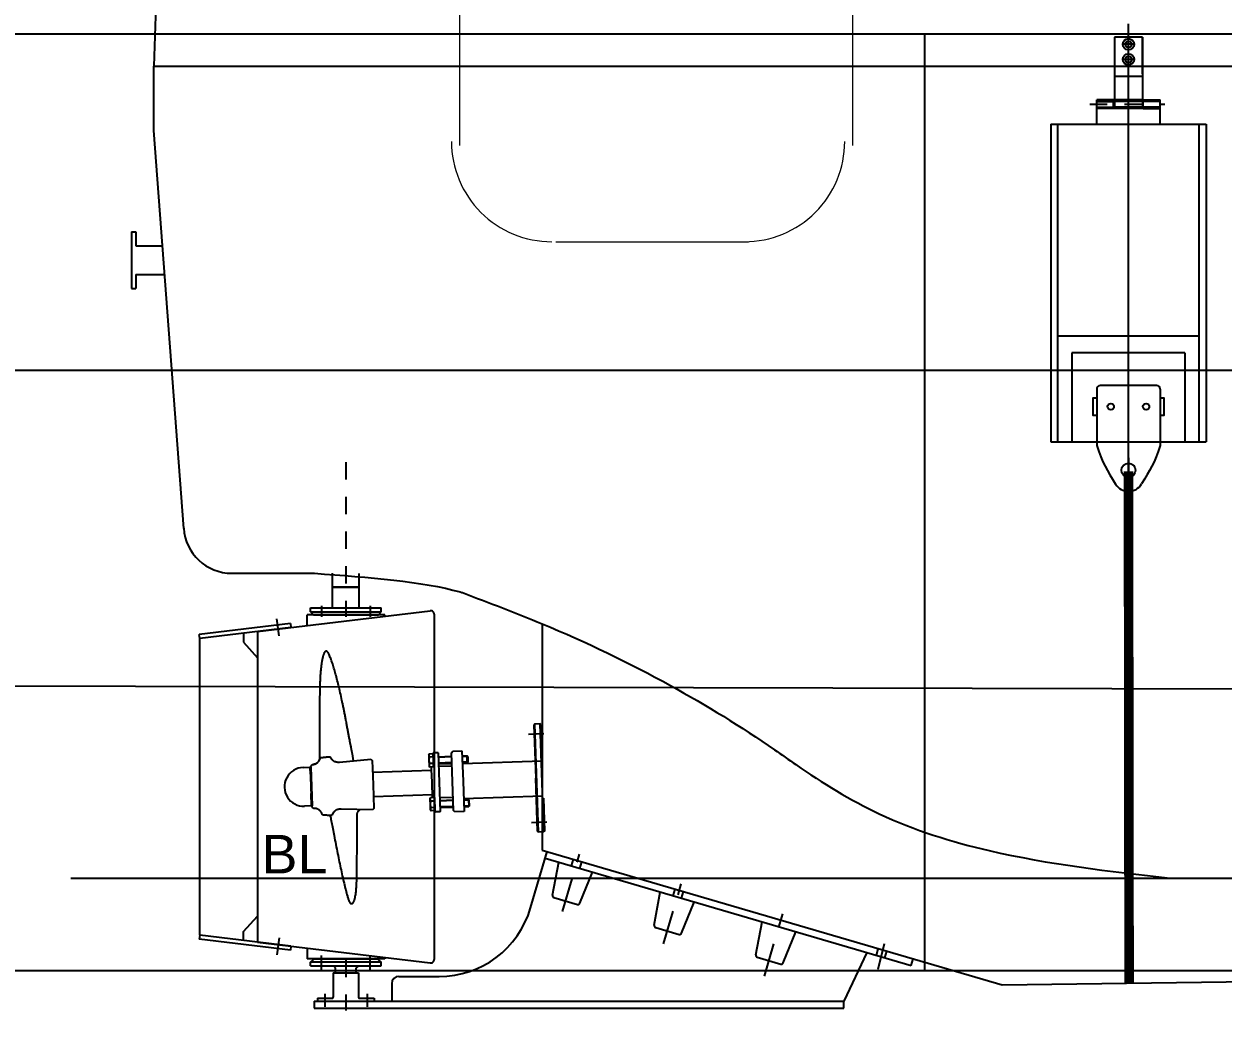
# Model space of a CAD drawing. Header units: millimetres. Extents: x -4 to 3776, y -4 to 4079.
# Drawn here: x 226.1 to 233.01, y 533.62 to 539.42 of the extents above; entities that cross this region are included whole.
import ezdxf
from ezdxf import colors
from ezdxf.entities.mleader import LeaderData, LeaderLine
from ezdxf.math import Vec2, Vec3

# ---------------------------------------------------------------- set-up
doc = ezdxf.new("R2010")
doc.units = ezdxf.units.MM
for name, pattern in [('ACAD_ISO02W100', [15, 12, -3]), ('ACAD_ISO04W100', [30, 24, -3, 0, -3]), ('CENTER', [2, 1.25, -0.25, 0.25, -0.25]), ('CENTER2', [1.125, 0.75, -0.125, 0.125, -0.125]), ('HIDDEN', [0.375, 0.25, -0.125])]:
    doc.linetypes.add(name, pattern=pattern)
for name, color, linetype in [('01-equipment', 3, 'Continuous'), ('03-input', 3, 'Continuous'), ('BK_kedu', 255, 'Continuous'), ('PDF_1', 7, 'Continuous')]:
    doc.layers.add(name, color=color, linetype=linetype)
doc.styles.get("Standard").update_dxf_attribs({"font": 'arial.ttf'})

# ---------------------------------------------------------------- blocks, each defined once
blk = doc.blocks.new('救生艇侧视')
at = {"layer": '03-input', "color": 0, "linetype": 'Continuous'}
for p, q in [((-2941.5, 1538.5), (-2950, 1277)), ((-1569.9, 237.9), (-1569.9, 1337)), ((-1589.9, 1318.2), (-1589.9, 1218.2)), ((-1549.9, 1318.2), (-1589.9, 1318.2)), ((-1549.9, 1266.3), (-1549.9, 1318.2)), ((-1549.9, 1318.2), (-1549.9, 1218.2)), ((-2950, 1277), (1150, 1277)), ((-2950, 1186.1), (-2950, 1277)), ((-2950, 1186.1), (-2950, 1277)), ((-1589.9, 1263.2), (-1549.9, 1263.2)), ((-1590.9, 1229.3), (-1614.9, 1229.3)), ((-1548.9, 1229.3), (-1614.9, 1229.3)), ((-1614.9, 1194.8), (-1614.9, 1229.3)), ((-1590.9, 1217.3), (-1590.9, 1229.3)), ((-1548.9, 1217.3), (-1548.9, 1229.3)), ((-1548.9, 1229.3), (-1524.9, 1229.3)), ((-1524.9, 1194.8), (-1524.9, 1229.3)), ((-1590.9, 1217.3), (-1614.9, 1217.3)), ((-1548.9, 1217.3), (-1590.9, 1217.3)), ((-1549.9, 1218.2), (-1589.9, 1218.2)), ((-1548.9, 1217.3), (-1524.9, 1217.3)), ((-1679.9, 1194.8), (-1679.9, 744.8)), ((-1679.9, 1194.8), (-1459.9, 1194.8)), ((-1669.9, 744.8), (-1669.9, 1194.8)), ((-1469.9, 744.8), (-1469.9, 1194.8)), ((-1459.9, 1194.8), (-1459.9, 744.8)), ((-2907.7, 622.4), (-2950, 1186.1)), ((-2981.6, 1042.3), (-2981.6, 962.3)), ((-2981.6, 1042.3), (-2975.6, 1042.3)), ((-2975.6, 1042.3), (-2975.6, 1022.8)), ((-2975.6, 1022.8), (-2937.7, 1022.8)), ((-2975.6, 981.8), (-2934.7, 981.8)), ((-2975.6, 981.8), (-2975.6, 962.3)), ((-2981.6, 962.3), (-2975.6, 962.3)), ((-1469.9, 894.8), (-1669.9, 894.8)), ((-1489.9, 871.1), (-1649.9, 871.1)), ((-1649.9, 871.1), (-1649.9, 744.8)), ((-1489.9, 871.1), (-1489.9, 744.8)), ((-1614.9, 819.8), (-1614.9, 739.8)), ((-1529.9, 824.8), (-1609.9, 824.8)), ((-1524.9, 819.8), (-1524.9, 739.8)), ((-1679.9, 744.8), (-1459.9, 744.8)), ((-2839.7, 558.8), (-2722.7, 558.8)), ((-2697.1, 539), (-2697.1, 558.8)), ((-2659.1, 539), (-2659.1, 558.5)), ((-2697.1, 539), (-2659.1, 539)), ((-2659.1, 539), (-2697.1, 539)), ((-2697.1, 510), (-2697.1, 539)), ((-2659.1, 510), (-2659.1, 539)), ((-2728.1, 510), (-2628.1, 510)), ((-2728.1, 504), (-2728.1, 510)), ((-2628.1, 504), (-2628.1, 510)), ((-2623.1, 500), (-2733.1, 500)), ((-2733.1, 484.7), (-2733.1, 500)), ((-2728.1, 504), (-2628.1, 504)), ((-2728.1, 504), (-2724.1, 500)), ((-2724.1, 500), (-2632.1, 500)), ((-2632.1, 500), (-2628.1, 504)), ((-2623.1, 497.9), (-2623.1, 500)), ((-2553.1, 500.7), (-2553.1, 11.7)), ((-2756.7, 487.6), (-2885.8, 471.8)), ((-2756, 482.1), (-2885.1, 466.4)), ((-2803.1, 476.2), (-2803.1, 36.2)), ((-2756.7, 487.6), (-2756, 482.1)), ((-2400, 487.2), (-2400, 166.6)), ((-2885.1, 466.4), (-2885.8, 471.8)), ((-2885.1, 46), (-2885.1, 466.4)), ((-2823.1, 473.9), (-2823.1, 461.2)), ((-2823.1, 461.2), (-2803.1, 439.2)), ((-2803.1, 439.2), (-2803.1, 73.2)), ((-2411, 345.1), (-2405.6, 192.2)), ((-2397.6, 192.5), (-2403, 345.4)), ((-2419.6, 330.8), (-2397.7, 331.6)), ((-2528.5, 298.6), (-2547.3, 298)), ((-2528.2, 290.5), (-2547, 289.8)), ((-2505.5, 299.4), (-2513.5, 299.1)), ((-2505.2, 291.3), (-2513.2, 291)), ((-2526.3, 236.7), (-2545.1, 236)), ((-2526, 228.5), (-2544.8, 227.8)), ((-2503.3, 237.5), (-2511.3, 237.2)), ((-2503, 229.3), (-2511, 229)), ((-2415.2, 205.9), (-2393.4, 206.7)), ((-2416.6, 84.6), (-2393.1, 164.6)), ((-2400, 166.6), (-1748.9, -24.4)), ((-2395.9, 155), (-1877.7, 3)), ((-2385.5, 102.6), (-2376.7, 149.3)), ((-3067.6, 127), (2944.5, 127)), ((-2346.6, 91.2), (-2328.7, 135.3)), ((-2241.6, 60.4), (-2232.8, 107.1)), ((-2383.4, 99.2), (-2350.2, 89.5)), ((-2202.7, 49), (-2184.8, 93)), ((-2823.1, 51.2), (-2803.1, 73.2)), ((-2823.1, 38.5), (-2823.1, 51.2)), ((-2239.4, 57), (-2206.3, 47.2)), ((-2097.6, 18.2), (-2088.8, 64.9)), ((-2885.1, 46), (-2885.8, 40.6)), ((-2756.7, 24.9), (-2885.8, 40.6)), ((-2756, 30.3), (-2885.1, 46)), ((-2058.7, 6.8), (-2040.9, 50.8)), ((-1748.9, -24.4), (2582.3, 36.1)), ((-2756, 30.3), (-2756.7, 24.9)), ((-2733.1, 27.8), (-2733.1, 12.6)), ((-1940.6, 21.4), (-1973.1, -47.4)), ((-2623.1, 12.6), (-2733.1, 12.6)), ((-2728.1, 7.6), (-2723.1, 12.6)), ((-2628.1, 7.6), (-2728.1, 7.6)), ((-2728.1, 2.6), (-2728.1, 7.6)), ((-2728.1, 2.6), (-2695.8, 2.6)), ((-2723.1, 12.6), (-2633.1, 12.6)), ((-2695.8, 2.6), (-2660.3, 2.6)), ((-2692.8, -0.4), (-2695.8, 2.6)), ((-2660.3, 2.6), (-2663.3, -0.4)), ((-2660.3, 2.6), (-2628.1, 2.6)), ((-2633.1, 12.6), (-2628.1, 7.6)), ((-2628.1, 2.6), (-2628.1, 7.6)), ((-2623.1, 14.5), (-2623.1, 12.6)), ((-2095.5, 14.7), (-2062.3, 5)), ((-1877.7, 3), (-1874.9, 12.6)), ((-2696.1, -7.4), (-2660.1, -7.4)), ((-2696.1, -7.4), (-2696.1, -41.9)), ((-2692.8, -7.4), (-2692.8, -0.4)), ((-2663.3, -7.4), (-2663.3, -0.4)), ((-2660.1, -7.4), (-2660.1, -41.9)), ((-2603.1, -12.4), (-2546.1, -12.4)), ((-2613.1, -22.4), (-2613.1, -47.4)), ((-2723.1, -47.4), (-1973.1, -47.4)), ((-2723.1, -47.4), (-2723.1, -57.4)), ((-2718.1, -43.4), (-2697.6, -43.4)), ((-2718.1, -43.4), (-2718.1, -47.4)), ((-2718.1, -47.4), (-2638.1, -47.4)), ((-2658.6, -43.4), (-2638.1, -43.4)), ((-2638.1, -43.4), (-2638.1, -47.4)), ((-1973.1, -57.4), (-1973.1, -47.4)), ((-2723.1, -57.4), (-1973.1, -57.4))]:
    blk.add_line(p, q, dxfattribs=at)
at = {"layer": '03-input', "color": 0, "linetype": 'CENTER', "ltscale": 3}
for p, q in [((-1560.9, 1308.2), (-1578.9, 1308.2)), ((-1569.9, 1299.2), (-1569.9, 1317.2)), ((-1569.9, 1277.7), (-1569.9, 1295.7)), ((-1560.9, 1286.7), (-1578.9, 1286.7)), ((-1624.7, 1223.2), (-1518.6, 1223.2))]:
    blk.add_line(p, q, dxfattribs=at)
at = {"layer": '03-input', "color": 0, "linetype": 'ACAD_ISO02W100', "ltscale": 5}
for p, q in [((-1614.9, 1227.2), (-1590.9, 1227.2)), ((-1549.9, 1227.2), (-1589.9, 1227.2)), ((-1524.9, 1227.2), (-1548.9, 1227.2)), ((-1614.9, 1219.2), (-1590.9, 1219.2)), ((-1549.9, 1219.2), (-1589.9, 1219.2)), ((-1524.9, 1219.2), (-1548.9, 1219.2))]:
    blk.add_line(p, q, dxfattribs=at)
at = {"layer": '03-input', "color": 0, "linetype": 'CENTER2'}
for p, q in [((-2678.1, 716.2), (-2678.1, 497.1)), ((-2712.6, 512.8), (-2712.6, 497.2)), ((-2643.6, 512.8), (-2643.6, 497.2))]:
    blk.add_line(p, q, dxfattribs=at)
at = {"layer": '03-input', "color": 0, "linetype": 'ACAD_ISO04W100', "ltscale": 0.08}
blk.add_line((-1569.9, 722.2), (-1569.9, 684.8), dxfattribs=at)
at = {"layer": '03-input', "color": 0, "linetype": 'ByBlock'}
for p, q in [((-2803.1, 476.2), (-2558.5, 505.7)), ((-2803.1, 36.2), (-2558.5, 6.7))]:
    blk.add_line(p, q, dxfattribs=at)
at = {"layer": '03-input', "color": 0, "linetype": 'CENTER', "ltscale": 0.5}
for p, q in [((-2772.7, 470), (-2775.8, 495.3)), ((-2772.7, 42.4), (-2775.8, 17.1)), ((-2712.6, -2.5), (-2712.6, 17.4)), ((-2678.1, 11.2), (-2678.1, -60.7)), ((-2643.6, -2.5), (-2643.6, 17)), ((-2708.1, -37), (-2708.1, -55.5)), ((-2648.1, -37), (-2648.1, -55.5))]:
    blk.add_line(p, q, dxfattribs=at)
at = {"layer": '03-input', "color": 0, "linetype": 'Continuous', "lineweight": -3}
for p, q in [((-2411, 345.1), (-2411.9, 344.1)), ((-2411.9, 344.1), (-2409.3, 268.7)), ((-2403, 345.4), (-2411, 345.1)), ((-2401.9, 344.5), (-2403, 345.4)), ((-2400.3, 298), (-2401.9, 344.5)), ((-2528.7, 304.5), (-2526.7, 306.6)), ((-2526.7, 306.6), (-2513.7, 307.1)), ((-2513.7, 307.1), (-2512.2, 264.1)), ((-2687.2, 291.3), (-2642.9, 295.4)), ((-2667.1, 293.2), (-2668.8, 302.9)), ((-2642.9, 295.4), (-2640.8, 293.6)), ((-2640.8, 293.6), (-2639.6, 259.6)), ((-2560.8, 301.4), (-2560.2, 302.5)), ((-2560.8, 301.4), (-2560.7, 300.5)), ((-2560.7, 300.5), (-2560.5, 293.7)), ((-2560.5, 293.7), (-2560.3, 286.7)), ((-2554.4, 302.9), (-2560.1, 302.7)), ((-2554.3, 298.6), (-2560, 298.4)), ((-2554, 289.3), (-2559.6, 289.1)), ((-2554.4, 302.6), (-2554.5, 304.1)), ((-2554.4, 302.7), (-2554.3, 298.6)), ((-2554.2, 296.3), (-2554.4, 302.6)), ((-2554.3, 298.6), (-2554, 289.3)), ((-2553.9, 287.3), (-2554.2, 296.3)), ((-2554, 304.7), (-2548, 304.9)), ((-2554, 289.3), (-2553.8, 284.4)), ((-2547.5, 304.4), (-2546, 262.9)), ((-2547.3, 298.9), (-2528.5, 299.5)), ((-2546.9, 288.9), (-2528.1, 289.5)), ((-2527.2, 263.6), (-2528.7, 304.5)), ((-2513.5, 300.1), (-2506.4, 300.3)), ((-2513.1, 289.1), (-2400, 293)), ((-2513.1, 290.1), (-2506.1, 290.3)), ((-2506.1, 290.3), (-2506.4, 300.3)), ((-2505.5, 299.4), (-2506.4, 300.3)), ((-2505.2, 291.3), (-2506.1, 290.3)), ((-2505.5, 299.4), (-2505.2, 291.3)), ((-2738.5, 283.7), (-2728.6, 284)), ((-2728.6, 284), (-2727.6, 284.1)), ((-2728.6, 284), (-2727.6, 256.6)), ((-2728.2, 274.1), (-2728.6, 284)), ((-2727.6, 285.6), (-2725.7, 287.8)), ((-2727.3, 275.3), (-2727.6, 285.6)), ((-2727.6, 284.1), (-2726.6, 256.6)), ((-2725.7, 287.8), (-2724.2, 287.9)), ((-2640.3, 277.1), (-2556.6, 280)), ((-2560.3, 286.7), (-2560.2, 285.4)), ((-2560.2, 285.4), (-2559.6, 284.4)), ((-2553.8, 284.4), (-2559.5, 284.2)), ((-2556.7, 281), (-2556.8, 284.3)), ((-2556, 262.6), (-2556.7, 281)), ((-2553.8, 285.3), (-2553.9, 287.3)), ((-2553.8, 284.6), (-2553.8, 285.3)), ((-2546.3, 285.4), (-2528, 286)), ((-2727.6, 256.6), (-2726.6, 229.1)), ((-2726.6, 256.6), (-2725.6, 229.1)), ((-2639.6, 259.6), (-2638.5, 225.7)), ((-2555.3, 240.8), (-2556, 262.6)), ((-2546, 262.9), (-2544.6, 221.4)), ((-2525.8, 222.6), (-2527.2, 263.6)), ((-2512.2, 264.1), (-2510.7, 221.1)), ((-2406.6, 193.2), (-2409.3, 268.7)), ((-2726.6, 229.1), (-2727.2, 246.6)), ((-2725.6, 227.6), (-2726, 239.9)), ((-2555.4, 245.1), (-2639, 242.1)), ((-2558.6, 239.5), (-2558.1, 240.5)), ((-2558.6, 238.2), (-2558.6, 239.5)), ((-2558.3, 231.1), (-2558.6, 238.2)), ((-2552.3, 240.9), (-2557.9, 240.7)), ((-2552.1, 236), (-2552.3, 240.9)), ((-2526.4, 241.1), (-2545.2, 240.4)), ((-2399.4, 243), (-2511.4, 239.1)), ((-2511.3, 238.1), (-2504.3, 238.3)), ((-2504.3, 238.3), (-2503.9, 228.4)), ((-2503.3, 237.5), (-2504.3, 238.3)), ((-2398.3, 240), (-2396.7, 193.6)), ((-2726.6, 229.1), (-2736.6, 228.7)), ((-2725.6, 229.1), (-2726.6, 229.1)), ((-2723.5, 225.6), (-2725.6, 227.6)), ((-2722, 225.5), (-2723.5, 225.6)), ((-2640.4, 223.7), (-2684.9, 224.7)), ((-2638.5, 225.7), (-2640.4, 223.7)), ((-2558.1, 224.4), (-2558.3, 231.1)), ((-2558.1, 223.5), (-2558.1, 224.4)), ((-2558.1, 223.5), (-2557.4, 222.4)), ((-2552.1, 236), (-2557.8, 235.8)), ((-2551.8, 226.8), (-2557.5, 226.6)), ((-2551.6, 222.5), (-2557.3, 222.3)), ((-2551.8, 226.8), (-2552.1, 236)), ((-2551.6, 222.6), (-2551.8, 226.8)), ((-2551.6, 221.2), (-2551.6, 222.6)), ((-2545.1, 220.9), (-2551.1, 220.7)), ((-2545.1, 236.9), (-2526.3, 237.6)), ((-2544.8, 226.9), (-2526, 227.6)), ((-2523.7, 220.7), (-2525.8, 222.6)), ((-2510.7, 221.1), (-2523.7, 220.7)), ((-2511, 228.1), (-2503.9, 228.4)), ((-2503, 229.3), (-2503.9, 228.4)), ((-2503, 229.3), (-2503.3, 237.5)), ((-2405.6, 192.2), (-2406.6, 193.2)), ((-2397.6, 192.5), (-2405.6, 192.2)), ((-2396.7, 193.6), (-2397.6, 192.5)), ((-2670.4, 90.9), (-2669.7, 91))]:
    blk.add_line(p, q, dxfattribs=at)
at = {"layer": '03-input', "color": 0, "linetype": 'ACAD_ISO04W100', "ltscale": 2}
for p, q in [((-2371.1, 79.7), (-2347.3, 160.9)), ((-2228.2, 33.8), (-2203.3, 118.7)), ((-2085.4, -12.1), (-2059.4, 76.4)), ((-1924.1, -2.3), (-1915.5, 34.2))]:
    blk.add_line(p, q, dxfattribs=at)
at = {"layer": '03-input', "color": 0, "linetype": 'HIDDEN'}
for p, q in [((-2358.7, 144.1), (-2355.9, 153.7)), ((-2346.7, 140.5), (-2343.9, 150.1)), ((-2214.8, 101.8), (-2212, 111.4)), ((-2202.8, 98.3), (-2200, 107.9)), ((-1926.9, 17.4), (-1924.1, 27)), ((-1914.9, 13.9), (-1912.1, 23.5))]:
    blk.add_line(p, q, dxfattribs=at)
at = {"layer": '03-input', "color": 0, "linetype": 'Continuous'}
for points in [[(-1614.9, 782.3), (-1619.9, 782.3), (-1619.9, 807.3), (-1614.9, 807.3)], [(-1524.9, 807.3), (-1519.9, 807.3), (-1519.9, 782.3), (-1524.9, 782.3)], [(-1614.9, 739.8), (-1612, 731.1), (-1609, 723.5), (-1606.1, 716.7), (-1603, 710.5), (-1599.7, 704.5), (-1596.2, 698.4), (-1592.3, 692), (-1588.1, 685)], [(-1524.9, 739.8), (-1527.8, 731.1), (-1530.7, 723.5), (-1533.6, 716.7), (-1536.7, 710.5), (-1540, 704.5), (-1543.5, 698.6), (-1547.3, 692.2), (-1551.5, 685.3)]]:
    blk.add_lwpolyline(points, dxfattribs=at)
at = {"layer": '03-input', "color": 0, "linetype": 'Continuous', "const_width": 13.6}
blk.add_lwpolyline([(-1569.9, 703.4), (-1569, -21.9)], dxfattribs=at)
at = {"layer": '03-input', "color": 0, "linetype": 'Continuous', "lineweight": -3, "flags": 128}
for points in [[(-2706, 448.3), (-2706.4, 448.2), (-2706.7, 448.1), (-2707, 448), (-2707.2, 447.8), (-2707.5, 447.6), (-2707.8, 447.4), (-2708, 447.2), (-2708.2, 446.9), (-2708.4, 446.6), (-2708.6, 446.3), (-2708.8, 445.9), (-2709, 445.6), (-2709.2, 445.2), (-2709.4, 444.8), (-2709.5, 444.3), (-2709.7, 443.9), (-2709.9, 443.4), (-2710.1, 442.9), (-2710.2, 442.3), (-2710.4, 441.8), (-2710.6, 441.2), (-2710.7, 440.5), (-2710.9, 439.9), (-2711, 439.2), (-2711.2, 438.5), (-2711.4, 437.8), (-2711.5, 437.1), (-2711.7, 436.3), (-2711.8, 435.5), (-2712, 434.7), (-2712.1, 433.9), (-2712.2, 433), (-2712.4, 432.2), (-2712.5, 431.3), (-2712.6, 430.4), (-2712.8, 429.4), (-2712.9, 428.5), (-2713, 427.5), (-2713.1, 426.5), (-2713.3, 425.5), (-2713.4, 424.5), (-2713.5, 423.5), (-2713.6, 422.4), (-2713.7, 421.4), (-2713.8, 420.3), (-2713.9, 419.2), (-2714, 418.1), (-2714.1, 417), (-2714.2, 415.8), (-2714.3, 414.7), (-2714.3, 413.5), (-2714.4, 412.4), (-2714.5, 411.2), (-2714.6, 410), (-2714.6, 408.8), (-2714.7, 407.6), (-2714.7, 406.4), (-2714.8, 405.2), (-2714.8, 404), (-2714.8, 402.8), (-2714.9, 401.6), (-2714.9, 400.4), (-2714.9, 399.2), (-2714.9, 398)], [(-2702.3, 444.8), (-2702.5, 445.1), (-2702.7, 445.5), (-2702.9, 445.8), (-2703.1, 446.1), (-2703.2, 446.4), (-2703.4, 446.7), (-2703.8, 447.2), (-2704, 447.4), (-2704.2, 447.6), (-2704.4, 447.8), (-2704.7, 448), (-2704.9, 448.1), (-2705.2, 448.2), (-2705.5, 448.3), (-2705.8, 448.3)], [(-2683.6, 378.6), (-2684.2, 381.4), (-2684.8, 384.2), (-2685.4, 386.9), (-2686, 389.6), (-2686.6, 392.2), (-2687.2, 394.8), (-2687.8, 397.3), (-2688.4, 399.8), (-2689, 402.3), (-2689.6, 404.7), (-2690.2, 407), (-2690.8, 409.3), (-2691.4, 411.6), (-2692, 413.8), (-2692.6, 416), (-2693.2, 418.1), (-2693.8, 420.2), (-2694.3, 422.2), (-2694.9, 424.2), (-2695.5, 426.1), (-2696.1, 428), (-2696.7, 429.8), (-2697.2, 431.5), (-2697.8, 433.2), (-2698.4, 434.8), (-2699, 436.4), (-2699.5, 438), (-2700.1, 439.4), (-2700.7, 440.9), (-2701.2, 442.2), (-2701.8, 443.5), (-2702.3, 444.8)], [(-2714.9, 398), (-2715.2, 373), (-2715.3, 360.5), (-2715.4, 348), (-2715.4, 335.5), (-2715.4, 323), (-2715.4, 316.8), (-2715.3, 310.5), (-2715.3, 304.3), (-2715.2, 298)], [(-2668.8, 302.9), (-2668.9, 303.4), (-2669, 303.9), (-2669.1, 304.5), (-2669.2, 305.1), (-2669.3, 305.7), (-2669.5, 306.4), (-2669.6, 307.1), (-2669.8, 307.9), (-2669.9, 308.6), (-2670.1, 309.5), (-2670.2, 310.3), (-2670.4, 311.2), (-2670.6, 312.1), (-2670.8, 313.1), (-2671, 314.1), (-2671.2, 315.1), (-2671.4, 316.1), (-2671.6, 317.2), (-2671.8, 318.3), (-2672.1, 319.5), (-2672.3, 320.6), (-2672.5, 321.8), (-2672.7, 323), (-2673, 324.2), (-2673.2, 325.5), (-2673.5, 326.8), (-2673.7, 328.1), (-2674, 329.4), (-2674.2, 330.7), (-2674.5, 332), (-2674.7, 333.4), (-2675, 334.8), (-2675.3, 336.2), (-2675.5, 337.6), (-2675.8, 339), (-2676.1, 340.4), (-2676.3, 341.8), (-2676.6, 343.2), (-2676.9, 344.7), (-2677.1, 346.1), (-2677.4, 347.6), (-2677.7, 349), (-2678, 350.5), (-2678.2, 351.9), (-2678.5, 353.3), (-2678.8, 354.8), (-2679.1, 356.2), (-2679.3, 357.6), (-2679.6, 359.1), (-2679.9, 360.5), (-2680.2, 361.9), (-2680.4, 363.3), (-2680.7, 364.6), (-2681, 366), (-2681.2, 367.3), (-2681.5, 368.7), (-2681.8, 370), (-2682, 371.3), (-2682.3, 372.6), (-2682.5, 373.8), (-2682.8, 375.1), (-2683.1, 376.3), (-2683.3, 377.5), (-2683.6, 378.6)], [(-2715.2, 298), (-2715.2, 297.6), (-2715.2, 297.1), (-2715.3, 296.6), (-2715.3, 296.2), (-2715.4, 295.7), (-2715.5, 295.2), (-2715.7, 294.8), (-2715.8, 294.4), (-2716, 293.9), (-2716.2, 293.5), (-2716.4, 293.1), (-2716.6, 292.7), (-2716.9, 292.3), (-2717.1, 291.9), (-2717.4, 291.5), (-2717.7, 291.2), (-2718.1, 290.8), (-2718.4, 290.5), (-2718.7, 290.2), (-2719.1, 289.9), (-2719.5, 289.6), (-2719.9, 289.4), (-2720.3, 289.1), (-2720.7, 288.9), (-2721.1, 288.7), (-2721.5, 288.5), (-2722, 288.4), (-2722.4, 288.2), (-2722.9, 288.1), (-2723.3, 288), (-2723.8, 288), (-2724.2, 287.9)], [(-2724.2, 287.9), (-2723.7, 288), (-2723.1, 288.1), (-2722.6, 288.2), (-2722.1, 288.3), (-2721.6, 288.5), (-2721.1, 288.7), (-2720.6, 288.9), (-2720.1, 289.2), (-2719.7, 289.5), (-2719.2, 289.8), (-2718.8, 290.1), (-2718.4, 290.4), (-2718, 290.8), (-2717.6, 291.2), (-2717.2, 291.6), (-2716.9, 292), (-2716.6, 292.4), (-2716.2, 292.8), (-2716, 293.3), (-2715.7, 293.7), (-2715.4, 294.2), (-2715.2, 294.7), (-2715, 295.1), (-2714.8, 295.6), (-2714.6, 296), (-2714.5, 296.5), (-2714.4, 296.9), (-2714.3, 297.3), (-2714.2, 297.7)], [(-2714.2, 297.7), (-2713.7, 297.7), (-2713.2, 297.8), (-2712.7, 297.8), (-2712.1, 297.8), (-2711.6, 297.9), (-2711.1, 297.9), (-2710.6, 298), (-2710.1, 298), (-2709.6, 298.1), (-2709.1, 298.1), (-2708.6, 298.2), (-2708.1, 298.2), (-2707.6, 298.3), (-2707.1, 298.3), (-2706.6, 298.4), (-2706.1, 298.4), (-2705.6, 298.5), (-2705.1, 298.5), (-2704.5, 298.6), (-2704, 298.6), (-2703.5, 298.7), (-2703, 298.7), (-2702.5, 298.8), (-2702, 298.8), (-2701.5, 298.9), (-2701, 298.9), (-2700.5, 298.9)], [(-2700.5, 298.9), (-2700.4, 298.8), (-2700.4, 298.7), (-2700.3, 298.6), (-2700.3, 298.4), (-2700.2, 298.3), (-2700.1, 298.1), (-2700, 298), (-2699.9, 297.8), (-2699.8, 297.6), (-2699.7, 297.4), (-2699.6, 297.3), (-2699.5, 297.1), (-2699.4, 296.9), (-2699.2, 296.7), (-2699.1, 296.5), (-2699, 296.3), (-2698.8, 296), (-2698.6, 295.8), (-2698.5, 295.6), (-2698.3, 295.4), (-2698.1, 295.2), (-2698, 295.1), (-2697.8, 294.9), (-2697.6, 294.7)], [(-2697.6, 294.7), (-2697.3, 294.4), (-2696.9, 294), (-2696.6, 293.8), (-2696.2, 293.5), (-2695.8, 293.2), (-2695.4, 293), (-2695, 292.7), (-2694.6, 292.5), (-2694.1, 292.3), (-2693.7, 292.2), (-2693.3, 292), (-2692.8, 291.9), (-2692.4, 291.7), (-2691.9, 291.6), (-2691.4, 291.5), (-2691, 291.4), (-2690.5, 291.4), (-2690, 291.3), (-2689.6, 291.3), (-2689.1, 291.3), (-2688.6, 291.3), (-2688.1, 291.3), (-2687.7, 291.3), (-2687.2, 291.3)], [(-2560.1, 302.7), (-2560.2, 302.6), (-2560.2, 302.5), (-2560.3, 302.4), (-2560.3, 302.3), (-2560.4, 302.2), (-2560.4, 302.1), (-2560.4, 302), (-2560.5, 301.9), (-2560.5, 301.8), (-2560.6, 301.7), (-2560.6, 301.6), (-2560.6, 301.5), (-2560.6, 301.4), (-2560.7, 301.4), (-2560.7, 301.3), (-2560.7, 301.2), (-2560.7, 301.1), (-2560.7, 301), (-2560.7, 300.9), (-2560.7, 300.8), (-2560.7, 300.8), (-2560.7, 300.7), (-2560.7, 300.6), (-2560.7, 300.5)], [(-2560.7, 300.5), (-2560.7, 300.4), (-2560.7, 300.3), (-2560.7, 300.2), (-2560.7, 300.2), (-2560.7, 300.1), (-2560.7, 300), (-2560.7, 299.9), (-2560.6, 299.8), (-2560.6, 299.7), (-2560.6, 299.6), (-2560.6, 299.6), (-2560.5, 299.5), (-2560.5, 299.4), (-2560.5, 299.3), (-2560.4, 299.2), (-2560.4, 299.1), (-2560.3, 299), (-2560.3, 298.9), (-2560.2, 298.8), (-2560.2, 298.8), (-2560.1, 298.7), (-2560.1, 298.6), (-2560, 298.5), (-2560, 298.4)], [(-2560, 298.4), (-2560, 298.2), (-2560.1, 297.9), (-2560.1, 297.7), (-2560.2, 297.5), (-2560.2, 297.3), (-2560.2, 297.1), (-2560.3, 296.9), (-2560.3, 296.7), (-2560.3, 296.5), (-2560.4, 296.3), (-2560.4, 296.2), (-2560.4, 296), (-2560.4, 295.8), (-2560.5, 295.6), (-2560.5, 295.4), (-2560.5, 295.2), (-2560.5, 295), (-2560.5, 294.8), (-2560.5, 294.7), (-2560.5, 294.5), (-2560.5, 294.3), (-2560.5, 294.1), (-2560.5, 293.9), (-2560.5, 293.7)], [(-2560.5, 293.7), (-2560.5, 293.6), (-2560.5, 293.4), (-2560.5, 293.2), (-2560.5, 293), (-2560.4, 292.8), (-2560.4, 292.6), (-2560.4, 292.4), (-2560.4, 292.3), (-2560.4, 292.1), (-2560.3, 291.9), (-2560.3, 291.7), (-2560.3, 291.5), (-2560.2, 291.3), (-2560.2, 291.1), (-2560.1, 291), (-2560.1, 290.8), (-2560, 290.6), (-2560, 290.4), (-2559.9, 290.2), (-2559.9, 290), (-2559.8, 289.8), (-2559.8, 289.6), (-2559.7, 289.4), (-2559.6, 289.1)], [(-2559.6, 289.1), (-2559.7, 289), (-2559.7, 288.9), (-2559.8, 288.8), (-2559.8, 288.7), (-2559.9, 288.6), (-2559.9, 288.5), (-2560, 288.4), (-2560, 288.3), (-2560, 288.2), (-2560.1, 288.1), (-2560.1, 288), (-2560.1, 287.9), (-2560.2, 287.8), (-2560.2, 287.6), (-2560.2, 287.5), (-2560.2, 287.4), (-2560.2, 287.4), (-2560.2, 287.3), (-2560.3, 287.2), (-2560.3, 287.1), (-2560.3, 287), (-2560.3, 286.9), (-2560.3, 286.8), (-2560.3, 286.7)], [(-2560.3, 286.7), (-2560.3, 286.6), (-2560.3, 286.5), (-2560.2, 286.4), (-2560.2, 286.3), (-2560.2, 286.2), (-2560.2, 286.1), (-2560.2, 286), (-2560.2, 285.9), (-2560.1, 285.8), (-2560.1, 285.7), (-2560.1, 285.6), (-2560, 285.5), (-2560, 285.4), (-2560, 285.3), (-2559.9, 285.2), (-2559.9, 285.1), (-2559.9, 285), (-2559.8, 284.9), (-2559.8, 284.8), (-2559.7, 284.7), (-2559.6, 284.5), (-2559.6, 284.4), (-2559.5, 284.3), (-2559.5, 284.2)], [(-2559.5, 284.2), (-2559.5, 284.2), (-2559.5, 284.2), (-2559.5, 284.2), (-2559.5, 284.3), (-2559.5, 284.3), (-2559.5, 284.3), (-2559.5, 284.3), (-2559.5, 284.3), (-2559.5, 284.3), (-2559.5, 284.3), (-2559.5, 284.3), (-2559.5, 284.3), (-2559.5, 284.3), (-2559.5, 284.3), (-2559.5, 284.3), (-2559.5, 284.3), (-2559.6, 284.4), (-2559.6, 284.4), (-2559.6, 284.4), (-2559.6, 284.4), (-2559.6, 284.4), (-2559.6, 284.4), (-2559.6, 284.4), (-2559.6, 284.4)], [(-2558.6, 238.2), (-2558.6, 238.3), (-2558.6, 238.4), (-2558.6, 238.5), (-2558.6, 238.6), (-2558.6, 238.7), (-2558.5, 238.8), (-2558.5, 238.9), (-2558.5, 239), (-2558.5, 239.1), (-2558.5, 239.2), (-2558.5, 239.3), (-2558.4, 239.4), (-2558.4, 239.5), (-2558.4, 239.6), (-2558.4, 239.7), (-2558.3, 239.8), (-2558.3, 239.9), (-2558.2, 240), (-2558.2, 240.1), (-2558.2, 240.3), (-2558.1, 240.4), (-2558.1, 240.5), (-2558, 240.6), (-2557.9, 240.7)], [(-2557.8, 235.8), (-2557.8, 235.9), (-2557.9, 236), (-2558, 236.1), (-2558, 236.2), (-2558.1, 236.3), (-2558.1, 236.4), (-2558.2, 236.5), (-2558.2, 236.6), (-2558.2, 236.7), (-2558.3, 236.8), (-2558.3, 236.9), (-2558.4, 237), (-2558.4, 237.1), (-2558.4, 237.2), (-2558.4, 237.3), (-2558.5, 237.4), (-2558.5, 237.5), (-2558.5, 237.6), (-2558.5, 237.7), (-2558.5, 237.8), (-2558.6, 237.9), (-2558.6, 238), (-2558.6, 238.1), (-2558.6, 238.2)], [(-2557.9, 240.7), (-2557.9, 240.7), (-2558, 240.7), (-2558, 240.7), (-2558, 240.7), (-2558, 240.7), (-2558, 240.7), (-2558, 240.6), (-2558, 240.6), (-2558, 240.6), (-2558, 240.6), (-2558, 240.6), (-2558, 240.6), (-2558, 240.6), (-2558, 240.6), (-2558, 240.6), (-2558, 240.6), (-2558, 240.6), (-2558, 240.6), (-2558, 240.6), (-2558, 240.5), (-2558, 240.5), (-2558, 240.5), (-2558, 240.5), (-2558.1, 240.5)], [(-2711.3, 216.5), (-2711.5, 216.9), (-2711.6, 217.3), (-2711.7, 217.7), (-2711.9, 218.1), (-2712.1, 218.5), (-2712.3, 219), (-2712.6, 219.4), (-2712.8, 219.9), (-2713.1, 220.3), (-2713.4, 220.8), (-2713.7, 221.2), (-2714.1, 221.6), (-2714.4, 222), (-2714.8, 222.4), (-2715.2, 222.8), (-2715.6, 223.1), (-2716, 223.4), (-2716.5, 223.8), (-2716.9, 224), (-2717.4, 224.3), (-2717.9, 224.6), (-2718.4, 224.8), (-2718.9, 225), (-2719.4, 225.1), (-2719.9, 225.3), (-2720.4, 225.4), (-2721, 225.5), (-2721.5, 225.5), (-2722, 225.5)], [(-2684.9, 224.7), (-2685.3, 224.7), (-2685.8, 224.7), (-2686.3, 224.7), (-2686.8, 224.6), (-2687.2, 224.6), (-2687.7, 224.5), (-2688.2, 224.4), (-2688.6, 224.3), (-2689.1, 224.2), (-2689.5, 224.1), (-2690, 223.9), (-2690.4, 223.8), (-2690.9, 223.6), (-2691.3, 223.4), (-2691.7, 223.2), (-2692.1, 223), (-2692.5, 222.8), (-2692.9, 222.5), (-2693.3, 222.2), (-2693.7, 221.9), (-2694.1, 221.6), (-2694.4, 221.3), (-2694.7, 221), (-2695, 220.6)], [(-2662.1, 216.4), (-2662.1, 217), (-2662.1, 217.6), (-2662, 218.2), (-2661.8, 218.8), (-2661.7, 219.3), (-2661.4, 219.9), (-2661.2, 220.4), (-2660.9, 221), (-2660.6, 221.5), (-2660.2, 222), (-2659.8, 222.4), (-2659.4, 222.8), (-2659, 223.2), (-2658.6, 223.5), (-2658.1, 223.8), (-2657.7, 224.1)], [(-2558.3, 231.1), (-2558.3, 231.3), (-2558.3, 231.5), (-2558.3, 231.7), (-2558.3, 231.9), (-2558.3, 232.1), (-2558.3, 232.2), (-2558.3, 232.4), (-2558.3, 232.6), (-2558.3, 232.8), (-2558.3, 233), (-2558.2, 233.2), (-2558.2, 233.4), (-2558.2, 233.6), (-2558.2, 233.8), (-2558.1, 233.9), (-2558.1, 234.1), (-2558.1, 234.3), (-2558, 234.5), (-2558, 234.7), (-2558, 234.9), (-2557.9, 235.1), (-2557.9, 235.4), (-2557.8, 235.6), (-2557.8, 235.8)], [(-2557.5, 226.6), (-2557.5, 226.8), (-2557.6, 227), (-2557.6, 227.2), (-2557.7, 227.4), (-2557.8, 227.6), (-2557.8, 227.8), (-2557.9, 228), (-2557.9, 228.2), (-2558, 228.4), (-2558, 228.5), (-2558, 228.7), (-2558.1, 228.9), (-2558.1, 229.1), (-2558.1, 229.3), (-2558.2, 229.5), (-2558.2, 229.7), (-2558.2, 229.9), (-2558.2, 230), (-2558.3, 230.2), (-2558.3, 230.4), (-2558.3, 230.6), (-2558.3, 230.8), (-2558.3, 231), (-2558.3, 231.1)], [(-2558.1, 224.4), (-2558.1, 224.5), (-2558.1, 224.6), (-2558.1, 224.6), (-2558.1, 224.7), (-2558.1, 224.8), (-2558.1, 224.9), (-2558.1, 225), (-2558, 225.1), (-2558, 225.2), (-2558, 225.2), (-2558, 225.3), (-2558, 225.4), (-2557.9, 225.5), (-2557.9, 225.6), (-2557.9, 225.7), (-2557.8, 225.8), (-2557.8, 225.9), (-2557.7, 226), (-2557.7, 226.1), (-2557.7, 226.2), (-2557.6, 226.3), (-2557.6, 226.4), (-2557.5, 226.5), (-2557.5, 226.6)], [(-2557.3, 222.3), (-2557.4, 222.4), (-2557.4, 222.5), (-2557.5, 222.5), (-2557.5, 222.6), (-2557.6, 222.7), (-2557.6, 222.8), (-2557.7, 222.9), (-2557.7, 223), (-2557.8, 223.1), (-2557.8, 223.2), (-2557.8, 223.3), (-2557.9, 223.4), (-2557.9, 223.4), (-2557.9, 223.5), (-2558, 223.6), (-2558, 223.7), (-2558, 223.8), (-2558, 223.9), (-2558, 224), (-2558.1, 224), (-2558.1, 224.1), (-2558.1, 224.2), (-2558.1, 224.3), (-2558.1, 224.4)], [(-2711.3, 216.5), (-2710.8, 216.5), (-2710.3, 216.5), (-2709.8, 216.5), (-2709.3, 216.5), (-2708.8, 216.4), (-2708.3, 216.4), (-2707.8, 216.4), (-2707.3, 216.4), (-2706.8, 216.4), (-2706.3, 216.4), (-2705.7, 216.4), (-2705.2, 216.4), (-2704.7, 216.3), (-2704.2, 216.3), (-2703.7, 216.3), (-2703.2, 216.3), (-2702.7, 216.3), (-2702.2, 216.3), (-2701.7, 216.3), (-2701.2, 216.3), (-2700.7, 216.3), (-2700.1, 216.2), (-2699.6, 216.2), (-2699.1, 216.2), (-2698.6, 216.2), (-2698.1, 216.2), (-2697.6, 216.2)], [(-2700.5, 216.2), (-2700.1, 214.3), (-2699.6, 212.3), (-2699.2, 210.3), (-2698.8, 208.2), (-2698.4, 206.1), (-2698, 204), (-2697.6, 201.8), (-2697.1, 199.6)], [(-2695, 220.6), (-2695.2, 220.4), (-2695.4, 220.2), (-2695.5, 220), (-2695.7, 219.8), (-2695.8, 219.6), (-2696, 219.4), (-2696.1, 219.2), (-2696.3, 219), (-2696.4, 218.8), (-2696.5, 218.5), (-2696.6, 218.3), (-2696.7, 218.1), (-2696.9, 217.9), (-2697, 217.7), (-2697, 217.5), (-2697.1, 217.4), (-2697.2, 217.2), (-2697.3, 217), (-2697.3, 216.9), (-2697.4, 216.7), (-2697.5, 216.6), (-2697.5, 216.4), (-2697.6, 216.3), (-2697.6, 216.2)], [(-2662.6, 126), (-2662.4, 148.6), (-2662.1, 171.2), (-2662.1, 182.5), (-2662, 193.8), (-2662, 205.1), (-2662.1, 216.4)], [(-2697.1, 199.6), (-2694.8, 187.3), (-2694.2, 184), (-2693.6, 180.8), (-2692.9, 177.6), (-2692.3, 174.4), (-2691.7, 171.2), (-2691.1, 168.1), (-2690.5, 164.9), (-2689.8, 161.9), (-2689.2, 158.8), (-2688.6, 155.8), (-2688, 152.8), (-2687.4, 149.9), (-2686.7, 146.9), (-2686.1, 144.1), (-2685.5, 141.2), (-2684.9, 138.4), (-2684.3, 135.6), (-2683.7, 132.9), (-2683.1, 130.2), (-2682.5, 127.6), (-2681.9, 125), (-2681.3, 122.4), (-2680.7, 119.9), (-2680.1, 117.4), (-2679.5, 115), (-2678.9, 112.6), (-2678.3, 110.3), (-2677.7, 108), (-2677.1, 105.7), (-2676.5, 103.5), (-2675.9, 101.4)], [(-2669.7, 91), (-2669.4, 91), (-2669.2, 91), (-2668.9, 91.1), (-2668.7, 91.2), (-2668.5, 91.4), (-2668.3, 91.5), (-2668.1, 91.7), (-2667.9, 91.9), (-2667.5, 92.3), (-2667.2, 92.8), (-2666.9, 93.4), (-2666.6, 94), (-2666.3, 94.6), (-2666.1, 95.4), (-2665.8, 96.2), (-2665.6, 97), (-2665.3, 98), (-2665.1, 99), (-2664.9, 100), (-2664.7, 101.2), (-2664.4, 102.3), (-2664.2, 103.6), (-2664.1, 104.9), (-2663.9, 106.2), (-2663.7, 107.6), (-2663.5, 109.1), (-2663.4, 110.6), (-2663.3, 112.2), (-2663.1, 113.8), (-2663, 115.4), (-2662.9, 117.1), (-2662.8, 118.8), (-2662.8, 120.6), (-2662.7, 122.4), (-2662.7, 124.2), (-2662.6, 126)], [(-2675.9, 101.4), (-2675.7, 100.8), (-2675.6, 100.2), (-2675.3, 99.1), (-2674.9, 98.1), (-2674.6, 97.1), (-2674.3, 96.2), (-2674, 95.4), (-2673.7, 94.6), (-2673.4, 94), (-2673.1, 93.3), (-2672.8, 92.8), (-2672.5, 92.2), (-2672.4, 92), (-2672.2, 91.8), (-2672, 91.6), (-2671.8, 91.4), (-2671.6, 91.3), (-2671.4, 91.1), (-2671.2, 91), (-2671, 91), (-2670.7, 90.9), (-2670.4, 90.9)]]:
    blk.add_lwpolyline(points, dxfattribs=at)
at = {"layer": '03-input', "color": 0, "linetype": 'Continuous'}
for centre, radius in [((-1569.9, 1308.2), 8), ((-1569.9, 1308.2), 4.5), ((-1569.9, 1286.7), 8), ((-1569.9, 1286.7), 4.5), ((-1594.9, 794.8), 4.5), ((-1544.9, 794.8), 4.5), ((-1569.9, 704.8), 10)]:
    blk.add_circle(centre, radius, dxfattribs=at)
for centre, radius, start, end in [((-1609.9, 819.8), 5, 90, 180), ((-1529.9, 819.8), 5, 0, 90), ((-1569.9, 696.1), 21.3, 211.4964, 329.5901), ((-2839.7, 627), 68.2, 183.8372, 270), ((-2382.5, 102.1), 3, 169.3619, 253.6514), ((-2349.4, 92.3), 3, 253.6514, 337.9408), ((-2546.1, 122.6), 135, 270, 343.6514), ((-2238.6, 59.8), 3, 169.3619, 253.6514), ((-2205.4, 50.1), 3, 253.6514, 337.9408), ((-2094.7, 17.6), 3, 169.3619, 253.6514), ((-2061.5, 7.9), 3, 253.6514, 337.9408), ((-2603.1, -22.4), 10, 90, 180), ((-2697.6, -41.9), 1.5, 270, 0), ((-2658.6, -41.9), 1.5, 180, 270)]:
    blk.add_arc(centre, radius, start, end, dxfattribs=at)
at = {"layer": '03-input', "color": 0, "linetype": 'ByBlock'}
for centre, start, end in [((-2558.1, 500.7), 0, 95.1428), ((-2558.1, 11.7), 264.8572, 0)]:
    blk.add_arc(centre, 5, start, end, dxfattribs=at)
at = {"layer": '03-input', "color": 0, "linetype": 'Continuous', "lineweight": -3}
for centre, radius, start, end in [((-2554, 304.2), 0.5, 92, 182), ((-2548, 304.4), 0.5, 2, 92), ((-2737.6, 256.2), 27.5, 92, 272), ((-2551.1, 221.2), 0.5, 182, 272), ((-2545.1, 221.4), 0.5, 272, 2)]:
    blk.add_arc(centre, radius, start, end, dxfattribs=at)
at = {"layer": '03-input', "color": 0, "linetype": 'Continuous'}
blk.add_open_spline([(-2722.7, 558.8), (-2645.8, 553), (-2566.2, 547.1), (-2512.7, 531.3), (-2512.7, 531.3)], degree=3, knots=[0, 0, 0, 0, 229.48919, 237.540703, 237.540703, 237.540703, 237.540703], dxfattribs=at)
blk.add_spline([(-2512.7, 531.3), (-2400, 487.2), (-2218.2, 399.7), (-2071.2, 308.8), (-2040.9, 287.7), (-1922.7, 217.9), (-1767.2, 165.9), (-1510.9, 127)], degree=3, dxfattribs=at)
at = {"layer": '03-input', "color": 0, "linetype": 'Continuous', "insert": (-2797.5, 188.1), "char_height": 54.55, "width": 454.545, "attachment_point": 1}
blk.add_mtext('BL', dxfattribs=at)

msp = doc.modelspace()

# ---------------------------------------------------------------- linework, layer by layer
at = {"color": 4, "lineweight": 25}
for p, q in [((223.5712, 539.3577), (308.3914, 539.3577)), ((231.2913, 539.3577), (231.2913, 533.9596)), ((223.5712, 537.4202), (308.3914, 537.4202)), ((223.5712, 535.6052), (308.3914, 535.4096)), ((219.3723, 533.9596), (308.3723, 533.9596))]:
    msp.add_line(p, q, dxfattribs=at)
at = {"layer": 'PDF_1', "lineweight": 0}
for points in [[(228.6122, 540.6565), (228.6122, 538.7145)], [(230.8778, 538.7145), (230.8778, 540.6565)], [(229.167, 538.1596), (230.2767, 538.1596)]]:
    msp.add_lwpolyline(points, dxfattribs=at)
for centre, start, end in [((229.1439, 538.7376), 179.99976, 270.00024), ((230.2536, 538.7376), 269.99976, 0.00024)]:
    msp.add_arc(centre, 0.578, start, end, dxfattribs=at)

# ---------------------------------------------------------------- block references
at = {"layer": '01-equipment', "linetype": 'Continuous', "xscale": 0.00406911675591271, "yscale": 0.00406911675591271, "zscale": 0.00406911675591271}
msp.add_blockref('救生艇侧视', (238.8547, 533.9749), dxfattribs=at)

# ---------------------------------------------------------------- leaders
at = {"layer": 'BK_kedu'}
ml = msp.add_multileader_mtext('Standard', dxfattribs=at)
ml.set_content('', color=256)
ml.set_leader_properties()
ml.build(insert=Vec2(0, 0))
ml.multileader.update_dxf_attribs({"text_right_attachment_type": 6, "dogleg_length": 0.36, "arrow_head_size": 0.18})
ctx = ml.context
ctx.base_point, ctx.char_height, ctx.arrow_head_size, ctx.landing_gap_size, ctx.plane_origin = Vec3(3775.9986, 4079.3284), 0.18, 0.18, 0.09, Vec3(3774.6386, 4079.3284)
ctx.right_attachment = 6
notes = []
notes.append((ctx, [(0, (0, 0, 0), (0, 0), (1, 0), 1, [])]))
ctx.mtext.insert, ctx.mtext.flow_direction = Vec3(3776.0886, 4079.4184), 5
for ctx, leaders in notes:
    for number, flags, end, landing, length, lines in leaders:
        leader = LeaderData()
        leader.index, (leader.has_last_leader_line, leader.has_dogleg_vector, leader.attachment_direction) = number, flags
        leader.last_leader_point, leader.dogleg_vector, leader.dogleg_length = Vec3(end), Vec3(landing), length
        for number, points, colour, breaks in lines:
            line = LeaderLine()
            line.index, line.vertices, line.color, line.breaks = number, Vec3.list(points), colors.encode_raw_color(colour), breaks
            leader.lines.append(line)
        ctx.leaders.append(leader)

doc.saveas('drawing.dxf')
